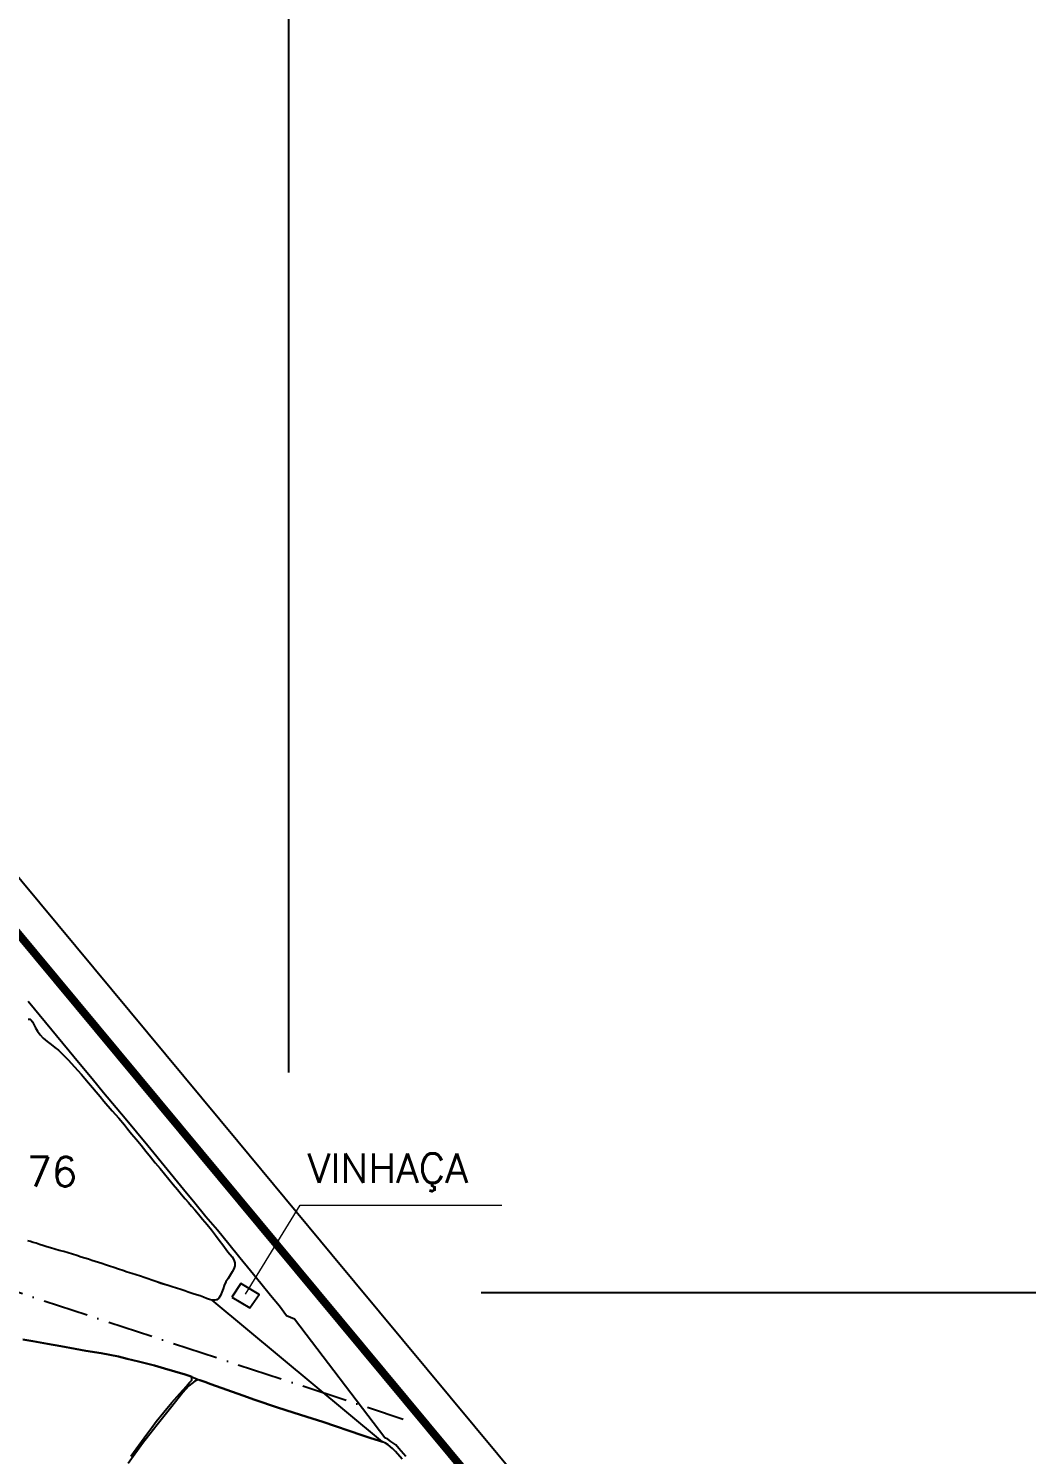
# Model space of a CAD drawing. Extents: x 730929 to 735129, y 7820181 to 7826121.
# Drawn here: x 732821 to 733701, y 7823607 to 7824865 of the extents above; entities that cross this region are included whole.
import ezdxf

# ---------------------------------------------------------------- set-up
doc = ezdxf.new("R2010")
doc.units = 0
doc.header["$MEASUREMENT"] = 0
doc.linetypes.add('CENTER2', pattern=[1.125, 0.75, -0.125, 0.125, -0.125])
doc.linetypes.add('LIN3', pattern=[30, 20, -5, 0, -5])
for name, color, linetype in [('0114000475', 1, 'Continuous'), ('0114000475003', 5, 'Continuous'), ('0114000475004', 5, 'Continuous'), ('0114000475076', 5, 'Continuous'), ('DEPOSITO VINHACA', 7, 'Continuous'), ('MALHA', 8, 'Continuous'), ('REDE_DE_LUZ', 6, 'LIN3'), ('RODOVIA', 1, 'Continuous'), ('TEXTO_NUN_TAL', 7, 'Continuous')]:
    doc.layers.add(name, color=color, linetype=linetype)
doc.layers.add('TEXTO_DIVERSOS', color=7, linetype='Continuous', lineweight=5)
doc.styles.add('Simplex', font='simplex.shx')

msp = doc.modelspace()

# ---------------------------------------------------------------- linework, layer by layer
at = {"layer": '0114000475'}
msp.add_lwpolyline([(733153.3, 7823605.5), (733147.3, 7823612.5), (733144.5, 7823615.6), (733140.3, 7823618.8), (733137.5, 7823620.8), (733135, 7823621.8), (733055.1, 7823726.6), (733048.2, 7823729.5), (733042.1, 7823738), (733034.1, 7823747.6), (733025.6, 7823758.1), (733016.4, 7823769.1), (733007.1, 7823780.7), (732997.2, 7823792.7), (732987.2, 7823805.1), (732977.1, 7823816.9), (732967.4, 7823829), (732957.4, 7823840.9), (732925.7, 7823879.4), (732905.8, 7823903.6), (732886.6, 7823926.2), (732876.6, 7823938.5), (732866.2, 7823951.2), (732820.3, 7824006.7)], dxfattribs=at)
at = {"layer": '0114000475003'}
msp.add_lwpolyline([(732910.9, 7823605.8), (732915.5, 7823612.1), (732920.1, 7823618.7), (732924.9, 7823625.2), (732929.2, 7823631.1), (732933.1, 7823636.2), (732939.9, 7823644.7), (732947, 7823653), (732954, 7823661), (732957, 7823664.4), (732959.8, 7823667.5), (732962.4, 7823670.5), (732964.7, 7823672.9), (732964.7, 7823675.7), (732962.4, 7823676.5), (732958.7, 7823677.7), (732940.5, 7823683.1), (732931.8, 7823685.6), (732917.5, 7823689.2), (732907.6, 7823691.6), (732899.9, 7823693.6), (732892.4, 7823695.2), (732884.7, 7823696.7), (732871.2, 7823698.8), (732861.8, 7823700.5), (732849.1, 7823702.9), (732837.2, 7823704.9), (732824.2, 7823707.3), (732815.4, 7823708.6)], dxfattribs=at)
at = {"layer": '0114000475004'}
msp.add_lwpolyline([(733150.2, 7823603), (733144.3, 7823609.9), (733141.7, 7823612.6), (733137.9, 7823615.6), (733135.6, 7823617.3), (733132.7, 7823618.5), (733130.1, 7823619.3), (733121.7, 7823622), (733114.7, 7823624.3), (733080.1, 7823635.9), (733066.2, 7823640.3), (733053.9, 7823644.3), (733040.3, 7823648.8), (733020.2, 7823655.5), (733009.5, 7823659.3), (732981.3, 7823669.3), (732976, 7823671.3), (732971.8, 7823672.8), (732970, 7823673), (732969.2, 7823672.8), (732967.2, 7823671.8), (732967.2, 7823671.8), (732962.1, 7823667.9), (732956.8, 7823661.9), (732946.9, 7823649.5), (732933.9, 7823633.3), (732921.1, 7823616.9), (732908.3, 7823599.3)], dxfattribs=at)
at = {"layer": '0114000475076'}
msp.add_lwpolyline([(732820.3, 7823991.2), (732822, 7823991.1), (732823, 7823990.3), (732824, 7823988.9), (732825.2, 7823986.5), (732826.7, 7823983.6), (732828.6, 7823980.6), (732830.8, 7823977.5), (732833.6, 7823974.4), (732836.9, 7823971.4), (732840.5, 7823968.8), (732843.8, 7823966.2), (732846.9, 7823963.8), (732849.9, 7823960.9), (732855.5, 7823955.4), (732861.2, 7823949.1), (732864.1, 7823945.9), (732867.2, 7823942.4), (732870.3, 7823938.8), (732873.5, 7823935), (732877, 7823931), (732880.3, 7823927), (732883.7, 7823923), (732887.1, 7823918.9), (732894.2, 7823910.5), (732900.3, 7823903.9), (732905.2, 7823898), (732907.8, 7823894.5), (732911.5, 7823890.2), (732915.5, 7823885.3), (732919.8, 7823880.1), (732924, 7823874.9), (732928.2, 7823869.7), (732932.4, 7823864.6), (732936.6, 7823859.6), (732940.6, 7823854.8), (732944.4, 7823850.1), (732948.2, 7823845.5), (732951.9, 7823841.1), (732955.6, 7823836.7), (732958.7, 7823832.8), (732961.6, 7823829.6), (732964.3, 7823826.4), (732967.2, 7823823.1), (732970.4, 7823819.1), (732974.1, 7823814.7), (732978, 7823810.1), (732981.9, 7823805.4), (732985.6, 7823800.8), (732988.8, 7823796.3), (732991.9, 7823792.1), (732996.4, 7823786), (733000.3, 7823781.5), (733001.8, 7823778.9), (733002.6, 7823776.3), (733002.6, 7823773.6), (733001.7, 7823771), (733000.3, 7823768.3), (732998.5, 7823765.4), (732996.7, 7823762.4), (732994.7, 7823759.5), (732993.1, 7823756.4), (732992.3, 7823753.3), (732991.1, 7823750.3), (732989.8, 7823747.4), (732988.3, 7823745.1), (732986.8, 7823743.7), (732986.2, 7823743.6), (732984.9, 7823743.4), (732982.6, 7823743.4), (732980.1, 7823744), (732977.5, 7823744.9), (732974.9, 7823746), (732972.1, 7823747.1), (732966.7, 7823748.7), (732964.1, 7823749.6), (732961.4, 7823750.5), (732958.3, 7823751.5), (732954.8, 7823752.7), (732951.2, 7823753.9), (732947.4, 7823755.1), (732943.7, 7823756.2), (732940, 7823757.4), (732936.4, 7823758.6), (732932.9, 7823759.8), (732929.4, 7823761.1), (732926, 7823762.2), (732922.7, 7823763.4), (732919.2, 7823764.5), (732915.5, 7823765.6), (732911.6, 7823766.9), (732907.7, 7823768.1), (732903.7, 7823769.4), (732899.8, 7823770.8), (732895.8, 7823772.1), (732892, 7823773.4), (732888.4, 7823774.6), (732885.1, 7823775.7), (732882.2, 7823776.7), (732879.3, 7823777.6), (732876.4, 7823778.5), (732873.5, 7823779.4), (732870.3, 7823780.4), (732866.9, 7823781.4), (732863.1, 7823782.7), (732859.4, 7823783.9), (732851.7, 7823786.2), (732847.7, 7823787.3), (732843.8, 7823788.4), (732840, 7823789.4), (732836.6, 7823790.5), (732833.3, 7823791.5), (732830.2, 7823792.6), (732827.4, 7823793.6), (732824.7, 7823794.3), (732822.2, 7823795), (732819.8, 7823795.7)], dxfattribs=at)
at = {"layer": 'DEPOSITO VINHACA', "linetype": 'ByBlock'}
msp.add_lwpolyline([(732999.9, 7823746.1), (733015.8, 7823736.5), (733023.9, 7823748.5), (733007.9, 7823758.2), (732999.9, 7823746.1)], close=True, dxfattribs=at)
at = {"layer": 'MALHA'}
for points in [[(733050, 7825920.9), (733050, 7823944.1)], [(733219.8, 7823750), (733985.8, 7823750)]]:
    msp.add_lwpolyline(points, dxfattribs=at)
at = {"layer": 'REDE_DE_LUZ', "ltscale": 2, "flags": 128}
msp.add_lwpolyline([(731635.5, 7824137.5), (733120.5, 7823648.6), (733151.1, 7823638.5)], dxfattribs=at)
at = {"layer": 'REDE_DE_LUZ', "linetype": 'ByBlock'}
msp.add_lwpolyline([(732815.4, 7823708.6), (732824.2, 7823707.3), (732837.2, 7823704.9), (732849.1, 7823702.9), (732861.8, 7823700.5), (732871.2, 7823698.8), (732884.7, 7823696.7), (732892.4, 7823695.2), (732899.9, 7823693.6), (732907.6, 7823691.6), (732917.5, 7823689.2), (732931.8, 7823685.6), (732940.5, 7823683.1), (732958.7, 7823677.7), (732962.4, 7823676.5), (732964.7, 7823675.7), (732971.8, 7823672.8), (732976, 7823671.3), (732981.3, 7823669.3), (733009.5, 7823659.3), (733020.2, 7823655.5), (733040.3, 7823648.8), (733053.9, 7823644.3), (733066.2, 7823640.3), (733080.1, 7823635.9), (733114.7, 7823624.3), (733121.7, 7823622), (733130.1, 7823619.3), (733132.7, 7823618.5), (732982.6, 7823743.4), (732982.6, 7823743.4), (732980.1, 7823744), (732977.5, 7823744.9), (732974.9, 7823746), (732972.1, 7823747.1), (732966.7, 7823748.7), (732964.1, 7823749.6), (732961.4, 7823750.5), (732958.3, 7823751.5), (732954.8, 7823752.7), (732951.2, 7823753.9), (732947.4, 7823755.1), (732943.7, 7823756.2), (732937.4, 7823758.2), (732932.9, 7823759.8), (732929.4, 7823761.1), (732926, 7823762.2), (732922.7, 7823763.4), (732919.2, 7823764.5), (732915.5, 7823765.6), (732911.6, 7823766.9), (732907.7, 7823768.1), (732903.7, 7823769.4), (732899.8, 7823770.8), (732895.8, 7823772.1), (732892, 7823773.4), (732888.4, 7823774.6), (732885.1, 7823775.7), (732882.2, 7823776.7), (732879.3, 7823777.6), (732876.4, 7823778.5), (732873.5, 7823779.4), (732870.3, 7823780.4), (732866.9, 7823781.4), (732863.1, 7823782.7), (732859.4, 7823783.9), (732851.7, 7823786.2), (732847.7, 7823787.3), (732843.8, 7823788.4), (732840, 7823789.4), (732836.6, 7823790.5), (732833.3, 7823791.5), (732830.2, 7823792.6), (732827.4, 7823793.6), (732824.7, 7823794.3), (732822.2, 7823795), (732819.8, 7823795.7)], dxfattribs=at)
at = {"layer": 'RODOVIA', "flags": 128}
msp.add_lwpolyline([(732229.8, 7824816.5), (733005.2, 7823883.7), (733088.2, 7823783.7), (733318.8, 7823506.4), (733435.5, 7823366.4), (733510.1, 7823254.7), (733551.5, 7823146.2), (733574.9, 7823054.2), (733583.7, 7822984.8), (733586.4, 7822917.3), (733586, 7822845.6), (733577.1, 7822729.6), (733532.4, 7822173.4), (733546.6, 7821992.4), (733573.9, 7821907.2), (733616.7, 7821806.4), (733675.2, 7821668.2)], dxfattribs=at)
at = {"layer": 'RODOVIA', "linetype": 'CENTER2', "ltscale": 80, "const_width": 7}
msp.add_lwpolyline([(732205.2, 7824796.1), (732980.5, 7823863.3), (733063.6, 7823763.3), (733294.2, 7823485.9), (733409.8, 7823347.2), (733481.5, 7823239.9), (733521, 7823136.6), (733543.4, 7823048.2), (733551.8, 7822982.1), (733554.4, 7822916.8), (733554, 7822847), (733545.2, 7822732.1), (733500.3, 7822173.4), (733515, 7821986.2), (733543.9, 7821896.1), (733587.3, 7821793.9), (733645.8, 7821655.8)], dxfattribs=at)
at = {"layer": 'TEXTO_DIVERSOS'}
msp.add_lwpolyline([(733012, 7823748.8), (733060.3, 7823827.3), (733238.2, 7823827.3)], dxfattribs=at)

# ---------------------------------------------------------------- texts
at = {"layer": 'TEXTO_DIVERSOS', "linetype": 'Continuous', "style": 'Simplex'}
msp.add_text('VINHAÇA', height=26, dxfattribs=at).set_placement((733066.8, 7823846.8))
at = {"layer": 'TEXTO_NUN_TAL', "linetype": 'Continuous', "style": 'Simplex'}
msp.add_text('76', height=26, dxfattribs=at).set_placement((732818.9, 7823843.7, 716.8))

doc.saveas('drawing.dxf')
